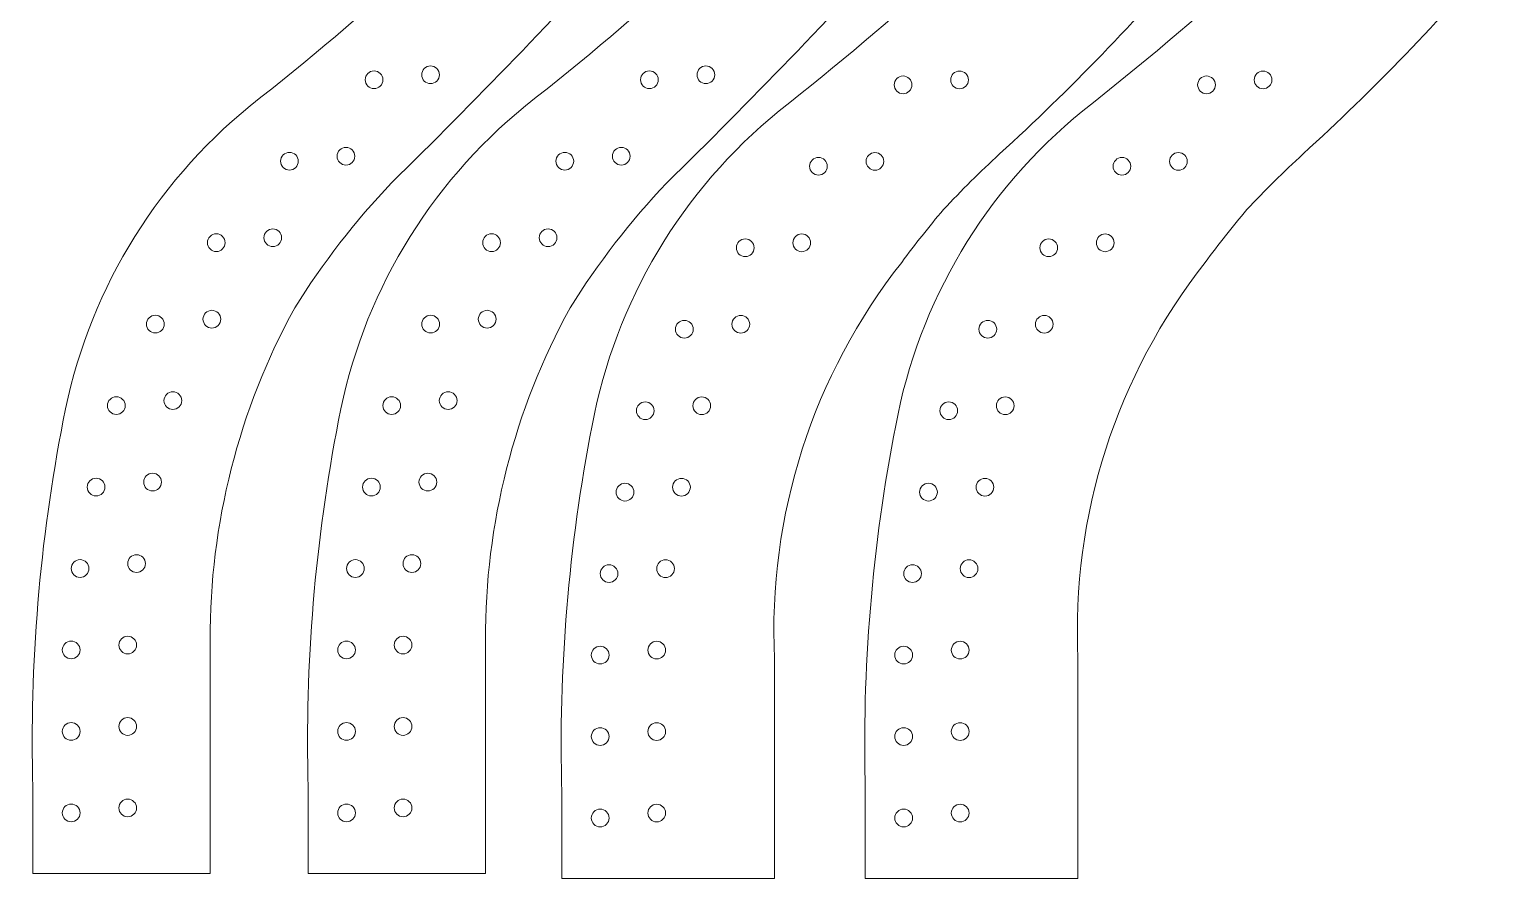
# Model space of a CAD drawing. Header units: inches. Extents: x 0.1 to 22.3, y 0.1 to 24.4.
# Drawn here: x 0.15 to 20.91, y 0.11 to 12.1 of the extents above; entities that cross this region are included whole.
import ezdxf

# ---------------------------------------------------------------- set-up
doc = ezdxf.new("R2010")
doc.units = ezdxf.units.IN
doc.header["$MEASUREMENT"] = 0
doc.layers.add('cut', color=6, linetype='Continuous', lineweight=0)

msp = doc.modelspace()

# ---------------------------------------------------------------- linework, layer by layer
at = {"layer": 'cut', "color": 6, "lineweight": 9, "true_color": 0xff00ff}
for points in [[(3.259, 11.021), (4.885, 12.299), (6.418, 13.69), (7.846, 15.186)], [(7.143, 11.021), (8.769, 12.299), (10.302, 13.69), (11.73, 15.186)], [(10.72, 10.949), (12.346, 12.227), (13.879, 13.619), (15.308, 15.114)], [(15.002, 10.949), (16.628, 12.227), (18.161, 13.619), (19.589, 15.114)], [(5.252, 9.933), (6.428, 11.086), (7.572, 12.273), (8.68, 13.492)], [(9.135, 9.933), (10.312, 11.086), (11.455, 12.273), (12.564, 13.492)], [(13.829, 10.341), (14.823, 11.248), (15.758, 12.217), (16.63, 13.242)], [(18.11, 10.341), (19.104, 11.248), (20.039, 12.217), (20.911, 13.242)], [(3.259, 11.021), (1.881, 9.901), (0.947, 8.327), (0.622, 6.581)], [(7.143, 11.021), (5.765, 9.901), (4.83, 8.327), (4.506, 6.581)], [(10.72, 10.949), (9.343, 9.829), (8.408, 8.255), (8.083, 6.509)], [(15.002, 10.949), (13.624, 9.829), (12.689, 8.255), (12.365, 6.509)], [(13.829, 10.341), (13.556, 10.089), (13.291, 9.827), (13.037, 9.555)], [(18.11, 10.341), (17.837, 10.089), (17.573, 9.827), (17.318, 9.555)], [(5.252, 9.933), (4.739, 9.392), (4.282, 8.801), (3.887, 8.169)], [(9.135, 9.933), (8.623, 9.392), (8.166, 8.801), (7.771, 8.169)], [(13.037, 9.555), (12.834, 9.314), (12.638, 9.065), (12.45, 8.811)], [(17.318, 9.555), (17.115, 9.314), (16.919, 9.065), (16.732, 8.811)], [(12.45, 8.811), (11.197, 7.222), (10.559, 5.234), (10.655, 3.212)], [(16.732, 8.811), (15.478, 7.222), (14.841, 5.234), (14.936, 3.212)], [(3.887, 8.169), (3.098, 6.731), (2.688, 5.115), (2.694, 3.474)], [(7.771, 8.169), (6.982, 6.731), (6.571, 5.115), (6.578, 3.474)], [(0.622, 6.581), (0.289, 4.874), (0.145, 3.135), (0.194, 1.397)], [(4.506, 6.581), (4.173, 4.874), (4.029, 3.135), (4.078, 1.397)], [(8.083, 6.509), (7.75, 4.802), (7.606, 3.064), (7.655, 1.325)], [(12.365, 6.509), (12.031, 4.802), (11.888, 3.064), (11.936, 1.325)], [(2.694, 0.184), (2.694, 0.184), (2.694, 3.474), (2.694, 3.474)], [(6.578, 0.184), (6.578, 0.184), (6.578, 3.474), (6.578, 3.474)], [(10.655, 0.112), (10.655, 0.112), (10.655, 3.212), (10.655, 3.212)], [(14.936, 0.112), (14.936, 0.112), (14.936, 3.212), (14.936, 3.212)], [(0.194, 0.184), (0.194, 0.184), (0.194, 1.397), (0.194, 1.397)], [(4.078, 0.184), (4.078, 0.184), (4.078, 1.397), (4.078, 1.397)], [(7.655, 0.112), (7.655, 0.112), (7.655, 1.325), (7.655, 1.325)], [(11.936, 0.112), (11.936, 0.112), (11.936, 1.325), (11.936, 1.325)], [(0.194, 0.184), (0.194, 0.184), (2.694, 0.184), (2.694, 0.184)], [(4.078, 0.184), (4.078, 0.184), (6.578, 0.184), (6.578, 0.184)], [(7.655, 0.112), (7.655, 0.112), (10.655, 0.112), (10.655, 0.112)], [(11.936, 0.112), (11.936, 0.112), (14.936, 0.112), (14.936, 0.112)]]:
    msp.add_open_spline(points, degree=3, dxfattribs=at)
for points in [[(5.006, 11.514), (4.937, 11.514), (4.881, 11.458), (4.881, 11.389), (4.881, 11.389), (4.881, 11.32), (4.937, 11.264), (5.006, 11.264), (5.006, 11.264), (5.075, 11.264), (5.131, 11.32), (5.131, 11.389), (5.131, 11.389), (5.131, 11.458), (5.075, 11.514), (5.006, 11.514)], [(5.803, 11.584), (5.734, 11.584), (5.678, 11.528), (5.678, 11.459), (5.678, 11.459), (5.678, 11.39), (5.734, 11.334), (5.803, 11.334), (5.803, 11.334), (5.872, 11.334), (5.928, 11.39), (5.928, 11.459), (5.928, 11.459), (5.928, 11.528), (5.872, 11.584), (5.803, 11.584)], [(8.89, 11.514), (8.821, 11.514), (8.765, 11.458), (8.765, 11.389), (8.765, 11.389), (8.765, 11.32), (8.821, 11.264), (8.89, 11.264), (8.89, 11.264), (8.959, 11.264), (9.015, 11.32), (9.015, 11.389), (9.015, 11.389), (9.015, 11.458), (8.959, 11.514), (8.89, 11.514)], [(9.687, 11.584), (9.618, 11.584), (9.562, 11.528), (9.562, 11.459), (9.562, 11.459), (9.562, 11.39), (9.618, 11.334), (9.687, 11.334), (9.687, 11.334), (9.756, 11.334), (9.812, 11.39), (9.812, 11.459), (9.812, 11.459), (9.812, 11.528), (9.756, 11.584), (9.687, 11.584)], [(12.468, 11.442), (12.399, 11.442), (12.343, 11.386), (12.343, 11.317), (12.343, 11.317), (12.343, 11.248), (12.399, 11.192), (12.468, 11.192), (12.468, 11.192), (12.537, 11.192), (12.593, 11.248), (12.593, 11.317), (12.593, 11.317), (12.593, 11.386), (12.537, 11.442), (12.468, 11.442)], [(13.265, 11.512), (13.196, 11.512), (13.14, 11.456), (13.14, 11.387), (13.14, 11.387), (13.14, 11.318), (13.196, 11.262), (13.265, 11.262), (13.265, 11.262), (13.334, 11.262), (13.39, 11.318), (13.39, 11.387), (13.39, 11.387), (13.39, 11.456), (13.334, 11.512), (13.265, 11.512)], [(16.749, 11.442), (16.68, 11.442), (16.624, 11.386), (16.624, 11.317), (16.624, 11.317), (16.624, 11.248), (16.68, 11.192), (16.749, 11.192), (16.749, 11.192), (16.818, 11.192), (16.874, 11.248), (16.874, 11.317), (16.874, 11.317), (16.874, 11.386), (16.818, 11.442), (16.749, 11.442)], [(17.546, 11.512), (17.477, 11.512), (17.421, 11.456), (17.421, 11.387), (17.421, 11.387), (17.421, 11.318), (17.477, 11.262), (17.546, 11.262), (17.546, 11.262), (17.615, 11.262), (17.671, 11.318), (17.671, 11.387), (17.671, 11.387), (17.671, 11.456), (17.615, 11.512), (17.546, 11.512)], [(4.61, 10.434), (4.541, 10.434), (4.485, 10.378), (4.485, 10.309), (4.485, 10.309), (4.485, 10.24), (4.541, 10.184), (4.61, 10.184), (4.61, 10.184), (4.679, 10.184), (4.735, 10.24), (4.735, 10.309), (4.735, 10.309), (4.735, 10.378), (4.679, 10.434), (4.61, 10.434)], [(8.494, 10.434), (8.425, 10.434), (8.369, 10.378), (8.369, 10.309), (8.369, 10.309), (8.369, 10.24), (8.425, 10.184), (8.494, 10.184), (8.494, 10.184), (8.563, 10.184), (8.619, 10.24), (8.619, 10.309), (8.619, 10.309), (8.619, 10.378), (8.563, 10.434), (8.494, 10.434)], [(3.813, 10.364), (3.744, 10.364), (3.688, 10.308), (3.688, 10.239), (3.688, 10.239), (3.688, 10.17), (3.744, 10.114), (3.813, 10.114), (3.813, 10.114), (3.882, 10.114), (3.938, 10.17), (3.938, 10.239), (3.938, 10.239), (3.938, 10.308), (3.882, 10.364), (3.813, 10.364)], [(7.697, 10.364), (7.628, 10.364), (7.572, 10.308), (7.572, 10.239), (7.572, 10.239), (7.572, 10.17), (7.628, 10.114), (7.697, 10.114), (7.697, 10.114), (7.766, 10.114), (7.822, 10.17), (7.822, 10.239), (7.822, 10.239), (7.822, 10.308), (7.766, 10.364), (7.697, 10.364)], [(11.275, 10.292), (11.206, 10.292), (11.15, 10.236), (11.15, 10.167), (11.15, 10.167), (11.15, 10.098), (11.206, 10.042), (11.275, 10.042), (11.275, 10.042), (11.344, 10.042), (11.4, 10.098), (11.4, 10.167), (11.4, 10.167), (11.4, 10.236), (11.344, 10.292), (11.275, 10.292)], [(12.072, 10.362), (12.003, 10.362), (11.947, 10.306), (11.947, 10.237), (11.947, 10.237), (11.947, 10.168), (12.003, 10.112), (12.072, 10.112), (12.072, 10.112), (12.141, 10.112), (12.197, 10.168), (12.197, 10.237), (12.197, 10.237), (12.197, 10.306), (12.141, 10.362), (12.072, 10.362)], [(15.556, 10.292), (15.487, 10.292), (15.431, 10.236), (15.431, 10.167), (15.431, 10.167), (15.431, 10.098), (15.487, 10.042), (15.556, 10.042), (15.556, 10.042), (15.625, 10.042), (15.681, 10.098), (15.681, 10.167), (15.681, 10.167), (15.681, 10.236), (15.625, 10.292), (15.556, 10.292)], [(16.353, 10.362), (16.284, 10.362), (16.228, 10.306), (16.228, 10.237), (16.228, 10.237), (16.228, 10.168), (16.284, 10.112), (16.353, 10.112), (16.353, 10.112), (16.422, 10.112), (16.478, 10.168), (16.478, 10.237), (16.478, 10.237), (16.478, 10.306), (16.422, 10.362), (16.353, 10.362)], [(2.781, 9.214), (2.712, 9.214), (2.656, 9.158), (2.656, 9.089), (2.656, 9.089), (2.656, 9.02), (2.712, 8.964), (2.781, 8.964), (2.781, 8.964), (2.85, 8.964), (2.906, 9.02), (2.906, 9.089), (2.906, 9.089), (2.906, 9.158), (2.85, 9.214), (2.781, 9.214)], [(3.578, 9.284), (3.509, 9.284), (3.453, 9.228), (3.453, 9.159), (3.453, 9.159), (3.453, 9.09), (3.509, 9.034), (3.578, 9.034), (3.578, 9.034), (3.647, 9.034), (3.703, 9.09), (3.703, 9.159), (3.703, 9.159), (3.703, 9.228), (3.647, 9.284), (3.578, 9.284)], [(6.664, 9.214), (6.595, 9.214), (6.539, 9.158), (6.539, 9.089), (6.539, 9.089), (6.539, 9.02), (6.595, 8.964), (6.664, 8.964), (6.664, 8.964), (6.733, 8.964), (6.789, 9.02), (6.789, 9.089), (6.789, 9.089), (6.789, 9.158), (6.733, 9.214), (6.664, 9.214)], [(7.461, 9.284), (7.392, 9.284), (7.336, 9.228), (7.336, 9.159), (7.336, 9.159), (7.336, 9.09), (7.392, 9.034), (7.461, 9.034), (7.461, 9.034), (7.53, 9.034), (7.586, 9.09), (7.586, 9.159), (7.586, 9.159), (7.586, 9.228), (7.53, 9.284), (7.461, 9.284)], [(10.242, 9.142), (10.173, 9.142), (10.117, 9.086), (10.117, 9.017), (10.117, 9.017), (10.117, 8.948), (10.173, 8.892), (10.242, 8.892), (10.242, 8.892), (10.311, 8.892), (10.367, 8.948), (10.367, 9.017), (10.367, 9.017), (10.367, 9.086), (10.311, 9.142), (10.242, 9.142)], [(11.039, 9.212), (10.97, 9.212), (10.914, 9.156), (10.914, 9.087), (10.914, 9.087), (10.914, 9.018), (10.97, 8.962), (11.039, 8.962), (11.039, 8.962), (11.108, 8.962), (11.164, 9.018), (11.164, 9.087), (11.164, 9.087), (11.164, 9.156), (11.108, 9.212), (11.039, 9.212)], [(14.523, 9.142), (14.454, 9.142), (14.398, 9.086), (14.398, 9.017), (14.398, 9.017), (14.398, 8.948), (14.454, 8.892), (14.523, 8.892), (14.523, 8.892), (14.592, 8.892), (14.648, 8.948), (14.648, 9.017), (14.648, 9.017), (14.648, 9.086), (14.592, 9.142), (14.523, 9.142)], [(15.32, 9.212), (15.251, 9.212), (15.195, 9.156), (15.195, 9.087), (15.195, 9.087), (15.195, 9.018), (15.251, 8.962), (15.32, 8.962), (15.32, 8.962), (15.389, 8.962), (15.445, 9.018), (15.445, 9.087), (15.445, 9.087), (15.445, 9.156), (15.389, 9.212), (15.32, 9.212)], [(2.718, 8.134), (2.649, 8.134), (2.593, 8.078), (2.593, 8.009), (2.593, 8.009), (2.593, 7.94), (2.649, 7.884), (2.718, 7.884), (2.718, 7.884), (2.787, 7.884), (2.843, 7.94), (2.843, 8.009), (2.843, 8.009), (2.843, 8.078), (2.787, 8.134), (2.718, 8.134)], [(6.602, 8.134), (6.533, 8.134), (6.477, 8.078), (6.477, 8.009), (6.477, 8.009), (6.477, 7.94), (6.533, 7.884), (6.602, 7.884), (6.602, 7.884), (6.671, 7.884), (6.727, 7.94), (6.727, 8.009), (6.727, 8.009), (6.727, 8.078), (6.671, 8.134), (6.602, 8.134)], [(1.921, 8.064), (1.852, 8.064), (1.796, 8.008), (1.796, 7.939), (1.796, 7.939), (1.796, 7.87), (1.852, 7.814), (1.921, 7.814), (1.921, 7.814), (1.99, 7.814), (2.046, 7.87), (2.046, 7.939), (2.046, 7.939), (2.046, 8.008), (1.99, 8.064), (1.921, 8.064)], [(5.805, 8.064), (5.736, 8.064), (5.68, 8.008), (5.68, 7.939), (5.68, 7.939), (5.68, 7.87), (5.736, 7.814), (5.805, 7.814), (5.805, 7.814), (5.874, 7.814), (5.93, 7.87), (5.93, 7.939), (5.93, 7.939), (5.93, 8.008), (5.874, 8.064), (5.805, 8.064)], [(9.383, 7.992), (9.314, 7.992), (9.258, 7.936), (9.258, 7.867), (9.258, 7.867), (9.258, 7.798), (9.314, 7.742), (9.383, 7.742), (9.383, 7.742), (9.452, 7.742), (9.508, 7.798), (9.508, 7.867), (9.508, 7.867), (9.508, 7.936), (9.452, 7.992), (9.383, 7.992)], [(10.18, 8.062), (10.111, 8.062), (10.055, 8.006), (10.055, 7.937), (10.055, 7.937), (10.055, 7.868), (10.111, 7.812), (10.18, 7.812), (10.18, 7.812), (10.249, 7.812), (10.305, 7.868), (10.305, 7.937), (10.305, 7.937), (10.305, 8.006), (10.249, 8.062), (10.18, 8.062)], [(13.664, 7.992), (13.595, 7.992), (13.539, 7.936), (13.539, 7.867), (13.539, 7.867), (13.539, 7.798), (13.595, 7.742), (13.664, 7.742), (13.664, 7.742), (13.733, 7.742), (13.789, 7.798), (13.789, 7.867), (13.789, 7.867), (13.789, 7.936), (13.733, 7.992), (13.664, 7.992)], [(14.461, 8.062), (14.392, 8.062), (14.336, 8.006), (14.336, 7.937), (14.336, 7.937), (14.336, 7.868), (14.392, 7.812), (14.461, 7.812), (14.461, 7.812), (14.53, 7.812), (14.586, 7.868), (14.586, 7.937), (14.586, 7.937), (14.586, 8.006), (14.53, 8.062), (14.461, 8.062)], [(1.371, 6.914), (1.302, 6.914), (1.246, 6.858), (1.246, 6.789), (1.246, 6.789), (1.246, 6.72), (1.302, 6.664), (1.371, 6.664), (1.371, 6.664), (1.44, 6.664), (1.496, 6.72), (1.496, 6.789), (1.496, 6.789), (1.496, 6.858), (1.44, 6.914), (1.371, 6.914)], [(2.168, 6.984), (2.099, 6.984), (2.043, 6.928), (2.043, 6.859), (2.043, 6.859), (2.043, 6.79), (2.099, 6.734), (2.168, 6.734), (2.168, 6.734), (2.237, 6.734), (2.293, 6.79), (2.293, 6.859), (2.293, 6.859), (2.293, 6.928), (2.237, 6.984), (2.168, 6.984)], [(5.255, 6.914), (5.186, 6.914), (5.13, 6.858), (5.13, 6.789), (5.13, 6.789), (5.13, 6.72), (5.186, 6.664), (5.255, 6.664), (5.255, 6.664), (5.324, 6.664), (5.38, 6.72), (5.38, 6.789), (5.38, 6.789), (5.38, 6.858), (5.324, 6.914), (5.255, 6.914)], [(6.052, 6.984), (5.983, 6.984), (5.927, 6.928), (5.927, 6.859), (5.927, 6.859), (5.927, 6.79), (5.983, 6.734), (6.052, 6.734), (6.052, 6.734), (6.121, 6.734), (6.177, 6.79), (6.177, 6.859), (6.177, 6.859), (6.177, 6.928), (6.121, 6.984), (6.052, 6.984)], [(9.629, 6.912), (9.56, 6.912), (9.504, 6.856), (9.504, 6.787), (9.504, 6.787), (9.504, 6.718), (9.56, 6.662), (9.629, 6.662), (9.629, 6.662), (9.698, 6.662), (9.754, 6.718), (9.754, 6.787), (9.754, 6.787), (9.754, 6.856), (9.698, 6.912), (9.629, 6.912)], [(13.91, 6.912), (13.841, 6.912), (13.785, 6.856), (13.785, 6.787), (13.785, 6.787), (13.785, 6.718), (13.841, 6.662), (13.91, 6.662), (13.91, 6.662), (13.979, 6.662), (14.035, 6.718), (14.035, 6.787), (14.035, 6.787), (14.035, 6.856), (13.979, 6.912), (13.91, 6.912)], [(8.832, 6.842), (8.763, 6.842), (8.707, 6.786), (8.707, 6.717), (8.707, 6.717), (8.707, 6.648), (8.763, 6.592), (8.832, 6.592), (8.832, 6.592), (8.901, 6.592), (8.957, 6.648), (8.957, 6.717), (8.957, 6.717), (8.957, 6.786), (8.901, 6.842), (8.832, 6.842)], [(13.113, 6.842), (13.044, 6.842), (12.988, 6.786), (12.988, 6.717), (12.988, 6.717), (12.988, 6.648), (13.044, 6.592), (13.113, 6.592), (13.113, 6.592), (13.182, 6.592), (13.238, 6.648), (13.238, 6.717), (13.238, 6.717), (13.238, 6.786), (13.182, 6.842), (13.113, 6.842)], [(1.882, 5.834), (1.813, 5.834), (1.757, 5.778), (1.757, 5.709), (1.757, 5.709), (1.757, 5.64), (1.813, 5.584), (1.882, 5.584), (1.882, 5.584), (1.951, 5.584), (2.007, 5.64), (2.007, 5.709), (2.007, 5.709), (2.007, 5.778), (1.951, 5.834), (1.882, 5.834)], [(5.765, 5.834), (5.696, 5.834), (5.64, 5.778), (5.64, 5.709), (5.64, 5.709), (5.64, 5.64), (5.696, 5.584), (5.765, 5.584), (5.765, 5.584), (5.835, 5.584), (5.89, 5.64), (5.89, 5.709), (5.89, 5.709), (5.89, 5.778), (5.835, 5.834), (5.765, 5.834)], [(1.085, 5.764), (1.016, 5.764), (0.96, 5.708), (0.96, 5.639), (0.96, 5.639), (0.96, 5.57), (1.016, 5.514), (1.085, 5.514), (1.085, 5.514), (1.154, 5.514), (1.21, 5.57), (1.21, 5.639), (1.21, 5.639), (1.21, 5.708), (1.154, 5.764), (1.085, 5.764)], [(4.969, 5.764), (4.899, 5.764), (4.844, 5.708), (4.844, 5.639), (4.844, 5.639), (4.844, 5.57), (4.899, 5.514), (4.969, 5.514), (4.969, 5.514), (5.038, 5.514), (5.094, 5.57), (5.094, 5.639), (5.094, 5.639), (5.094, 5.708), (5.038, 5.764), (4.969, 5.764)], [(8.546, 5.692), (8.477, 5.692), (8.421, 5.636), (8.421, 5.567), (8.421, 5.567), (8.421, 5.498), (8.477, 5.442), (8.546, 5.442), (8.546, 5.442), (8.615, 5.442), (8.671, 5.498), (8.671, 5.567), (8.671, 5.567), (8.671, 5.636), (8.615, 5.692), (8.546, 5.692)], [(9.343, 5.762), (9.274, 5.762), (9.218, 5.706), (9.218, 5.637), (9.218, 5.637), (9.218, 5.568), (9.274, 5.512), (9.343, 5.512), (9.343, 5.512), (9.412, 5.512), (9.468, 5.568), (9.468, 5.637), (9.468, 5.637), (9.468, 5.706), (9.412, 5.762), (9.343, 5.762)], [(12.827, 5.692), (12.758, 5.692), (12.702, 5.636), (12.702, 5.567), (12.702, 5.567), (12.702, 5.498), (12.758, 5.442), (12.827, 5.442), (12.827, 5.442), (12.896, 5.442), (12.952, 5.498), (12.952, 5.567), (12.952, 5.567), (12.952, 5.636), (12.896, 5.692), (12.827, 5.692)], [(13.624, 5.762), (13.555, 5.762), (13.499, 5.706), (13.499, 5.637), (13.499, 5.637), (13.499, 5.568), (13.555, 5.512), (13.624, 5.512), (13.624, 5.512), (13.693, 5.512), (13.749, 5.568), (13.749, 5.637), (13.749, 5.637), (13.749, 5.706), (13.693, 5.762), (13.624, 5.762)], [(0.859, 4.614), (0.79, 4.614), (0.734, 4.558), (0.734, 4.489), (0.734, 4.489), (0.734, 4.42), (0.79, 4.364), (0.859, 4.364), (0.859, 4.364), (0.928, 4.364), (0.984, 4.42), (0.984, 4.489), (0.984, 4.489), (0.984, 4.558), (0.928, 4.614), (0.859, 4.614)], [(1.656, 4.684), (1.587, 4.684), (1.531, 4.628), (1.531, 4.559), (1.531, 4.559), (1.531, 4.49), (1.587, 4.434), (1.656, 4.434), (1.656, 4.434), (1.725, 4.434), (1.781, 4.49), (1.781, 4.559), (1.781, 4.559), (1.781, 4.628), (1.725, 4.684), (1.656, 4.684)], [(4.743, 4.614), (4.674, 4.614), (4.618, 4.558), (4.618, 4.489), (4.618, 4.489), (4.618, 4.42), (4.674, 4.364), (4.743, 4.364), (4.743, 4.364), (4.812, 4.364), (4.868, 4.42), (4.868, 4.489), (4.868, 4.489), (4.868, 4.558), (4.812, 4.614), (4.743, 4.614)], [(5.54, 4.684), (5.471, 4.684), (5.415, 4.628), (5.415, 4.559), (5.415, 4.559), (5.415, 4.49), (5.471, 4.434), (5.54, 4.434), (5.54, 4.434), (5.609, 4.434), (5.665, 4.49), (5.665, 4.559), (5.665, 4.559), (5.665, 4.628), (5.609, 4.684), (5.54, 4.684)], [(9.118, 4.612), (9.049, 4.612), (8.993, 4.556), (8.993, 4.487), (8.993, 4.487), (8.993, 4.418), (9.049, 4.362), (9.118, 4.362), (9.118, 4.362), (9.187, 4.362), (9.243, 4.418), (9.243, 4.487), (9.243, 4.487), (9.243, 4.556), (9.187, 4.612), (9.118, 4.612)], [(13.399, 4.612), (13.33, 4.612), (13.274, 4.556), (13.274, 4.487), (13.274, 4.487), (13.274, 4.418), (13.33, 4.362), (13.399, 4.362), (13.399, 4.362), (13.468, 4.362), (13.524, 4.418), (13.524, 4.487), (13.524, 4.487), (13.524, 4.556), (13.468, 4.612), (13.399, 4.612)], [(8.321, 4.542), (8.252, 4.542), (8.196, 4.486), (8.196, 4.417), (8.196, 4.417), (8.196, 4.348), (8.252, 4.292), (8.321, 4.292), (8.321, 4.292), (8.39, 4.292), (8.446, 4.348), (8.446, 4.417), (8.446, 4.417), (8.446, 4.486), (8.39, 4.542), (8.321, 4.542)], [(12.602, 4.542), (12.533, 4.542), (12.477, 4.486), (12.477, 4.417), (12.477, 4.417), (12.477, 4.348), (12.533, 4.292), (12.602, 4.292), (12.602, 4.292), (12.671, 4.292), (12.727, 4.348), (12.727, 4.417), (12.727, 4.417), (12.727, 4.486), (12.671, 4.542), (12.602, 4.542)], [(1.531, 3.534), (1.462, 3.534), (1.406, 3.478), (1.406, 3.409), (1.406, 3.409), (1.406, 3.34), (1.462, 3.284), (1.531, 3.284), (1.531, 3.284), (1.6, 3.284), (1.656, 3.34), (1.656, 3.409), (1.656, 3.409), (1.656, 3.478), (1.6, 3.534), (1.531, 3.534)], [(5.415, 3.534), (5.346, 3.534), (5.29, 3.478), (5.29, 3.409), (5.29, 3.409), (5.29, 3.34), (5.346, 3.284), (5.415, 3.284), (5.415, 3.284), (5.484, 3.284), (5.54, 3.34), (5.54, 3.409), (5.54, 3.409), (5.54, 3.478), (5.484, 3.534), (5.415, 3.534)], [(0.734, 3.464), (0.665, 3.464), (0.609, 3.408), (0.609, 3.339), (0.609, 3.339), (0.609, 3.27), (0.665, 3.214), (0.734, 3.214), (0.734, 3.214), (0.803, 3.214), (0.859, 3.27), (0.859, 3.339), (0.859, 3.339), (0.859, 3.408), (0.803, 3.464), (0.734, 3.464)], [(4.618, 3.464), (4.549, 3.464), (4.493, 3.408), (4.493, 3.339), (4.493, 3.339), (4.493, 3.27), (4.549, 3.214), (4.618, 3.214), (4.618, 3.214), (4.687, 3.214), (4.743, 3.27), (4.743, 3.339), (4.743, 3.339), (4.743, 3.408), (4.687, 3.464), (4.618, 3.464)], [(8.196, 3.392), (8.127, 3.392), (8.071, 3.336), (8.071, 3.267), (8.071, 3.267), (8.071, 3.198), (8.127, 3.142), (8.196, 3.142), (8.196, 3.142), (8.265, 3.142), (8.321, 3.198), (8.321, 3.267), (8.321, 3.267), (8.321, 3.336), (8.265, 3.392), (8.196, 3.392)], [(8.993, 3.462), (8.924, 3.462), (8.868, 3.406), (8.868, 3.337), (8.868, 3.337), (8.868, 3.268), (8.924, 3.212), (8.993, 3.212), (8.993, 3.212), (9.062, 3.212), (9.118, 3.268), (9.118, 3.337), (9.118, 3.337), (9.118, 3.406), (9.062, 3.462), (8.993, 3.462)], [(12.477, 3.392), (12.408, 3.392), (12.352, 3.336), (12.352, 3.267), (12.352, 3.267), (12.352, 3.198), (12.408, 3.142), (12.477, 3.142), (12.477, 3.142), (12.546, 3.142), (12.602, 3.198), (12.602, 3.267), (12.602, 3.267), (12.602, 3.336), (12.546, 3.392), (12.477, 3.392)], [(13.274, 3.462), (13.205, 3.462), (13.149, 3.406), (13.149, 3.337), (13.149, 3.337), (13.149, 3.268), (13.205, 3.212), (13.274, 3.212), (13.274, 3.212), (13.343, 3.212), (13.399, 3.268), (13.399, 3.337), (13.399, 3.337), (13.399, 3.406), (13.343, 3.462), (13.274, 3.462)], [(0.734, 2.314), (0.665, 2.314), (0.609, 2.258), (0.609, 2.189), (0.609, 2.189), (0.609, 2.12), (0.665, 2.064), (0.734, 2.064), (0.734, 2.064), (0.803, 2.064), (0.859, 2.12), (0.859, 2.189), (0.859, 2.189), (0.859, 2.258), (0.803, 2.314), (0.734, 2.314)], [(1.531, 2.384), (1.462, 2.384), (1.406, 2.328), (1.406, 2.259), (1.406, 2.259), (1.406, 2.19), (1.462, 2.134), (1.531, 2.134), (1.531, 2.134), (1.6, 2.134), (1.656, 2.19), (1.656, 2.259), (1.656, 2.259), (1.656, 2.328), (1.6, 2.384), (1.531, 2.384)], [(4.618, 2.314), (4.549, 2.314), (4.493, 2.258), (4.493, 2.189), (4.493, 2.189), (4.493, 2.12), (4.549, 2.064), (4.618, 2.064), (4.618, 2.064), (4.687, 2.064), (4.743, 2.12), (4.743, 2.189), (4.743, 2.189), (4.743, 2.258), (4.687, 2.314), (4.618, 2.314)], [(5.415, 2.384), (5.346, 2.384), (5.29, 2.328), (5.29, 2.259), (5.29, 2.259), (5.29, 2.19), (5.346, 2.134), (5.415, 2.134), (5.415, 2.134), (5.484, 2.134), (5.54, 2.19), (5.54, 2.259), (5.54, 2.259), (5.54, 2.328), (5.484, 2.384), (5.415, 2.384)], [(8.993, 2.312), (8.924, 2.312), (8.868, 2.256), (8.868, 2.187), (8.868, 2.187), (8.868, 2.118), (8.924, 2.062), (8.993, 2.062), (8.993, 2.062), (9.062, 2.062), (9.118, 2.118), (9.118, 2.187), (9.118, 2.187), (9.118, 2.256), (9.062, 2.312), (8.993, 2.312)], [(13.274, 2.312), (13.205, 2.312), (13.149, 2.256), (13.149, 2.187), (13.149, 2.187), (13.149, 2.118), (13.205, 2.062), (13.274, 2.062), (13.274, 2.062), (13.343, 2.062), (13.399, 2.118), (13.399, 2.187), (13.399, 2.187), (13.399, 2.256), (13.343, 2.312), (13.274, 2.312)], [(8.196, 2.242), (8.127, 2.242), (8.071, 2.186), (8.071, 2.117), (8.071, 2.117), (8.071, 2.048), (8.127, 1.992), (8.196, 1.992), (8.196, 1.992), (8.265, 1.992), (8.321, 2.048), (8.321, 2.117), (8.321, 2.117), (8.321, 2.186), (8.265, 2.242), (8.196, 2.242)], [(12.477, 2.242), (12.408, 2.242), (12.352, 2.186), (12.352, 2.117), (12.352, 2.117), (12.352, 2.048), (12.408, 1.992), (12.477, 1.992), (12.477, 1.992), (12.546, 1.992), (12.602, 2.048), (12.602, 2.117), (12.602, 2.117), (12.602, 2.186), (12.546, 2.242), (12.477, 2.242)], [(0.734, 1.164), (0.665, 1.164), (0.609, 1.108), (0.609, 1.039), (0.609, 1.039), (0.609, 0.97), (0.665, 0.914), (0.734, 0.914), (0.734, 0.914), (0.803, 0.914), (0.859, 0.97), (0.859, 1.039), (0.859, 1.039), (0.859, 1.108), (0.803, 1.164), (0.734, 1.164)], [(1.531, 1.234), (1.462, 1.234), (1.406, 1.178), (1.406, 1.109), (1.406, 1.109), (1.406, 1.04), (1.462, 0.984), (1.531, 0.984), (1.531, 0.984), (1.6, 0.984), (1.656, 1.04), (1.656, 1.109), (1.656, 1.109), (1.656, 1.178), (1.6, 1.234), (1.531, 1.234)], [(4.618, 1.164), (4.549, 1.164), (4.493, 1.108), (4.493, 1.039), (4.493, 1.039), (4.493, 0.97), (4.549, 0.914), (4.618, 0.914), (4.618, 0.914), (4.687, 0.914), (4.743, 0.97), (4.743, 1.039), (4.743, 1.039), (4.743, 1.108), (4.687, 1.164), (4.618, 1.164)], [(5.415, 1.234), (5.346, 1.234), (5.29, 1.178), (5.29, 1.109), (5.29, 1.109), (5.29, 1.04), (5.346, 0.984), (5.415, 0.984), (5.415, 0.984), (5.484, 0.984), (5.54, 1.04), (5.54, 1.109), (5.54, 1.109), (5.54, 1.178), (5.484, 1.234), (5.415, 1.234)], [(8.196, 1.092), (8.127, 1.092), (8.071, 1.036), (8.071, 0.967), (8.071, 0.967), (8.071, 0.898), (8.127, 0.842), (8.196, 0.842), (8.196, 0.842), (8.265, 0.842), (8.321, 0.898), (8.321, 0.967), (8.321, 0.967), (8.321, 1.036), (8.265, 1.092), (8.196, 1.092)], [(8.993, 1.162), (8.924, 1.162), (8.868, 1.106), (8.868, 1.037), (8.868, 1.037), (8.868, 0.968), (8.924, 0.912), (8.993, 0.912), (8.993, 0.912), (9.062, 0.912), (9.118, 0.968), (9.118, 1.037), (9.118, 1.037), (9.118, 1.106), (9.062, 1.162), (8.993, 1.162)], [(12.477, 1.092), (12.408, 1.092), (12.352, 1.036), (12.352, 0.967), (12.352, 0.967), (12.352, 0.898), (12.408, 0.842), (12.477, 0.842), (12.477, 0.842), (12.546, 0.842), (12.602, 0.898), (12.602, 0.967), (12.602, 0.967), (12.602, 1.036), (12.546, 1.092), (12.477, 1.092)], [(13.274, 1.162), (13.205, 1.162), (13.149, 1.106), (13.149, 1.037), (13.149, 1.037), (13.149, 0.968), (13.205, 0.912), (13.274, 0.912), (13.274, 0.912), (13.343, 0.912), (13.399, 0.968), (13.399, 1.037), (13.399, 1.037), (13.399, 1.106), (13.343, 1.162), (13.274, 1.162)]]:
    msp.add_open_spline(points, degree=3, knots=[0, 0, 0, 0, 0.2, 0.2, 0.2, 0.2, 0.4, 0.4, 0.4, 0.4, 0.6, 0.6, 0.6, 0.6, 1, 1, 1, 1], dxfattribs=at)

doc.saveas('drawing.dxf')
